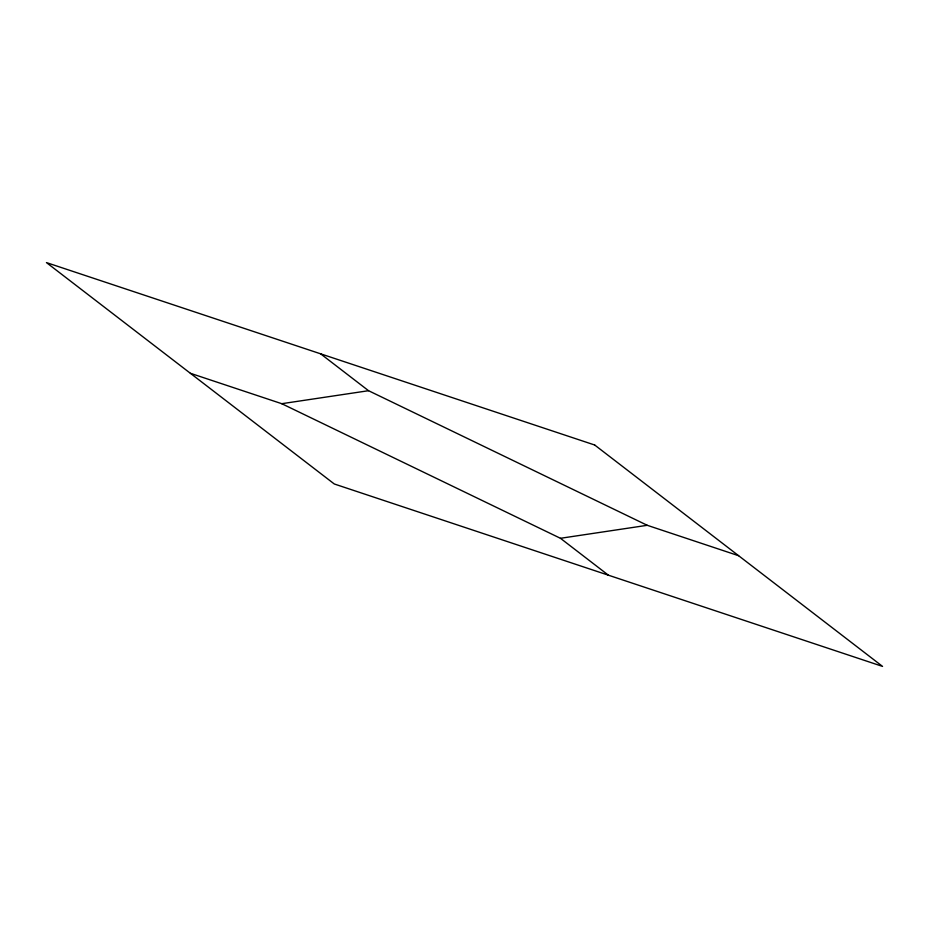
<?xml version="1.0" encoding="UTF-8"?>
<svg xmlns="http://www.w3.org/2000/svg" width="929" height="929" viewBox="0 0 929 929"><rect width="100%" height="100%" fill="white"/><g stroke="black" fill="none" stroke-linecap="round" stroke-linejoin="round"><path stroke-width="1.39" d="M190.375 373.284L281.754 403.697L368.546 390.703L647.246 525.303L738.625 555.716M281.754 403.697L560.454 538.297L647.246 525.303M320.575 353.798L368.546 390.703M560.454 538.297L608.425 575.202M594.699 445.014L46.45 262.593L334.301 483.986L882.55 666.407L594.699 445.014"/></g></svg>
